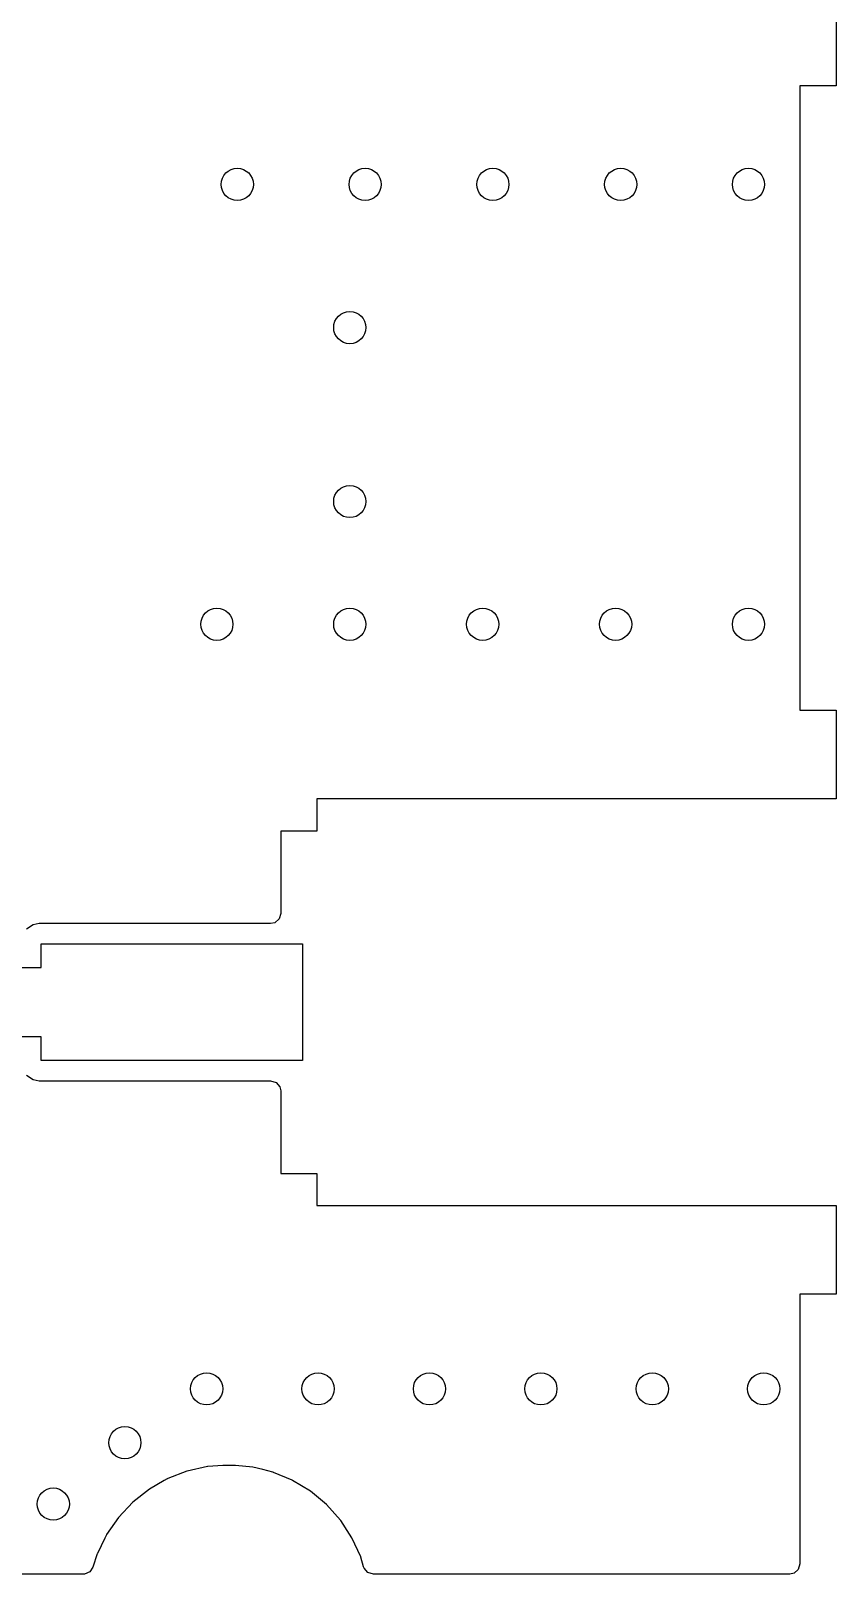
# Model space of a CAD drawing. Extents: x 4.95 to 6.91, y -4.12 to -2.97.
# Drawn here: x 6.515 to 6.909, y -4.115 to -3.361 of the extents above; entities that cross this region are included whole.
import ezdxf

# ---------------------------------------------------------------- set-up
doc = ezdxf.new("R2010")
doc.units = 0
doc.header["$MEASUREMENT"] = 0
doc.layers.add('BLACK', color=7, linetype='CONTINUOUS')

msp = doc.modelspace()

# ---------------------------------------------------------------- linework, layer by layer
at = {"layer": 'BLACK', "linetype": 'CONTINUOUS'}
for p, q in [((6.90917, -3.34433), (6.90917, -3.38764)), ((6.90917, -3.38764), (6.89146, -3.38764)), ((6.89146, -3.38764), (6.89146, -3.69276)), ((6.89146, -3.69276), (6.90917, -3.69276)), ((6.90917, -3.69276), (6.90917, -3.73606)), ((6.90917, -3.73606), (6.65524, -3.73606)), ((6.65524, -3.73606), (6.65524, -3.75181)), ((6.65524, -3.75181), (6.63752, -3.75181)), ((6.63752, -3.75181), (6.63752, -3.79211)), ((6.63752, -3.79211), (6.63673, -3.79479)), ((6.51649, -3.79764), (6.51322, -3.79982)), ((6.51936, -3.79707), (6.51649, -3.79764)), ((6.63256, -3.79707), (6.51936, -3.79707)), ((6.63462, -3.79662), (6.63256, -3.79707)), ((6.63673, -3.79479), (6.63462, -3.79662)), ((6.52033, -3.81853), (6.52033, -3.80693)), ((6.52033, -3.80693), (6.64825, -3.80693)), ((6.64825, -3.80693), (6.64825, -3.86402)), ((6.46169, -3.81853), (6.52033, -3.81853)), ((6.52033, -3.85241), (6.46338, -3.85241)), ((6.52033, -3.86402), (6.52033, -3.85241)), ((6.64825, -3.86402), (6.52033, -3.86402)), ((6.51322, -3.87113), (6.51649, -3.87331)), ((6.51649, -3.87331), (6.51936, -3.87388)), ((6.51936, -3.87388), (6.63256, -3.87388)), ((6.63256, -3.87388), (6.63524, -3.87467)), ((6.63524, -3.87467), (6.63707, -3.87678)), ((6.63707, -3.87678), (6.63752, -3.87884)), ((6.63752, -3.87884), (6.63752, -3.91913)), ((6.63752, -3.91913), (6.65524, -3.91913)), ((6.65524, -3.91913), (6.65524, -3.93488)), ((6.65524, -3.93488), (6.90917, -3.93488)), ((6.90917, -3.93488), (6.90917, -3.97819)), ((6.90917, -3.97819), (6.89146, -3.97819)), ((6.89146, -3.97819), (6.89146, -4.11004)), ((6.59155, -4.06472), (6.58235, -4.0683)), ((6.59172, -4.06466), (6.59155, -4.06472)), ((6.59155, -4.06472), (6.59155, -4.06472)), ((6.60171, -4.0624), (6.59172, -4.06466)), ((6.6019, -4.06238), (6.60171, -4.0624)), ((6.60924, -4.06184), (6.6019, -4.06238)), ((6.6019, -4.06238), (6.6019, -4.06238)), ((6.60933, -4.06183), (6.60924, -4.06184)), ((6.60924, -4.06184), (6.60924, -4.06184)), ((6.61542, -4.06183), (6.60933, -4.06183)), ((6.62393, -4.06269), (6.61542, -4.06183)), ((6.62875, -4.06391), (6.62393, -4.06269)), ((6.63368, -4.06516), (6.62875, -4.06391)), ((6.63386, -4.06521), (6.63368, -4.06516)), ((6.63368, -4.06516), (6.63368, -4.06516)), ((6.63403, -4.06528), (6.63386, -4.06521)), ((6.64313, -4.0691), (6.63403, -4.06528)), ((6.63403, -4.06528), (6.63403, -4.06528)), ((6.58061, -4.06927), (6.57328, -4.07345)), ((6.58202, -4.06846), (6.58061, -4.06927)), ((6.58218, -4.06837), (6.58202, -4.06846)), ((6.58202, -4.06846), (6.58202, -4.06846)), ((6.58235, -4.0683), (6.58218, -4.06837)), ((6.58235, -4.0683), (6.58235, -4.0683)), ((6.6433, -4.06917), (6.64313, -4.0691)), ((6.65206, -4.07448), (6.6433, -4.06917)), ((6.56524, -4.07979), (6.55822, -4.08726)), ((6.57328, -4.07345), (6.56524, -4.07979)), ((6.65994, -4.08103), (6.65206, -4.07448)), ((6.55822, -4.08726), (6.55238, -4.09567)), ((6.66676, -4.08868), (6.65994, -4.08103)), ((6.55238, -4.09567), (6.5523, -4.09584)), ((6.66686, -4.08883), (6.66676, -4.08868)), ((6.67125, -4.09552), (6.66686, -4.08883)), ((6.66686, -4.08883), (6.66686, -4.08883)), ((6.67237, -4.09724), (6.67125, -4.09552)), ((6.55152, -4.09741), (6.54785, -4.10486)), ((6.5523, -4.09584), (6.55152, -4.09741)), ((6.5523, -4.09584), (6.5523, -4.09584)), ((6.67666, -4.10654), (6.67237, -4.09724)), ((6.54779, -4.10503), (6.54571, -4.11155)), ((6.54785, -4.10486), (6.54779, -4.10503)), ((6.54779, -4.10503), (6.54779, -4.10503)), ((6.67671, -4.10672), (6.67666, -4.10654)), ((6.67809, -4.11143), (6.67671, -4.10672)), ((6.89146, -4.11004), (6.89067, -4.11272)), ((6.54098, -4.115), (6.28582, -4.115)), ((6.54157, -4.11497), (6.54098, -4.115)), ((6.54414, -4.11387), (6.54157, -4.11497)), ((6.54571, -4.11155), (6.54414, -4.11387)), ((6.67834, -4.1121), (6.67809, -4.11143)), ((6.68017, -4.11421), (6.67834, -4.1121)), ((6.68285, -4.115), (6.68017, -4.11421)), ((6.8865, -4.115), (6.68285, -4.115)), ((6.88856, -4.11455), (6.8865, -4.115)), ((6.89067, -4.11272), (6.88856, -4.11455))]:
    msp.add_line(p, q, dxfattribs=at)
at = {"layer": 'BLACK'}
for centre in [(6.6163, -3.43575), (6.6788, -3.43575), (6.7413, -3.43575), (6.8038, -3.43575), (6.8663, -3.43575), (6.6713, -3.50575), (6.6713, -3.59075), (6.6063, -3.65075), (6.6713, -3.65075), (6.7363, -3.65075), (6.8013, -3.65075), (6.8663, -3.65075), (6.6013, -4.02445), (6.65579, -4.02445), (6.71028, -4.02445), (6.76476, -4.02445), (6.81925, -4.02445), (6.87374, -4.02445), (6.5613, -4.05075), (6.5263, -4.08075)]:
    msp.add_circle(centre, 0.00787, dxfattribs=at)

doc.saveas('drawing.dxf')
